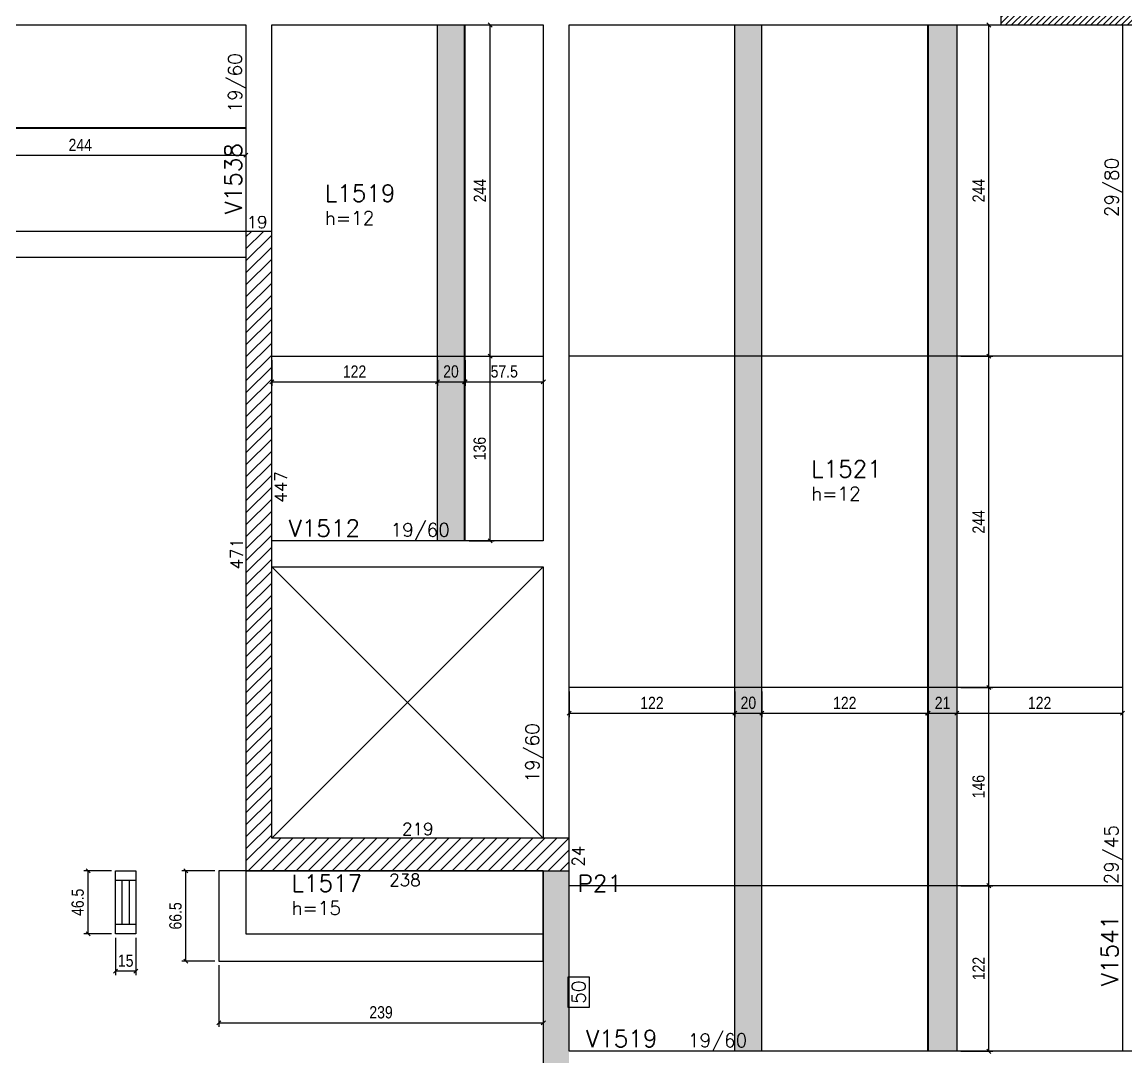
# Model space of a CAD drawing. Extents: x 1860 to 8661, y -614 to 3008.
# Drawn here: x 5906 to 6719, y 718 to 1481 of the extents above; entities that cross this region are included whole.
import ezdxf
from ezdxf.enums import TextEntityAlignment as Align

# ---------------------------------------------------------------- set-up
doc = ezdxf.new("R2010")
doc.units = 0
for name, color, linetype in [('COTA', 241, 'Continuous'), ('F-DESNIVEL-1', 254, 'Continuous'), ('F-LAJES', 3, 'Continuous'), ('F-LAJES-DIM', 2, 'Continuous'), ('F-LAJES-NOME', 4, 'Continuous'), ('F-PILARES-DIM', 172, 'Continuous'), ('F-PILARES-HACH', 174, 'Continuous'), ('F-PILARES-NOME', 170, 'Continuous'), ('F-PILARES-S', 170, 'Continuous'), ('F-VIGAS', 3, 'Continuous'), ('F-VIGAS-DIM', 2, 'Continuous'), ('F-VIGAS-NOME', 4, 'Continuous'), ('F-VÃO', 1, 'Continuous'), ('Painéis', 200, 'Continuous'), ('SARR_2.2x7', 40, 'Continuous')]:
    doc.layers.add(name, color=color, linetype=linetype)
doc.layers.add('Hachura', color=251, linetype='Continuous', lineweight=9)
doc.styles.add('COTA TECNICA-50', font='techl___.ttf', dxfattribs={"height": 9})
doc.styles.add('MCP', font='romans.shx')
doc.dimstyles.new('COTA PAINEL-50', dxfattribs={"dimtxt": 9, "dimasz": 3, "dimexe": 3, "dimexo": 3, "dimgap": 3, "dimtad": 1, "dimdec": 1, "dimzin": 12, "dimdsep": 46, "dimtxsty": 'COTA TECNICA-50', "dimblk1": 'OBLIQUE', "dimblk2": 'OBLIQUE', "dimsah": 1, "dimcen": 0.9, "dimclrd": 4, "dimclre": 4, "dimclrt": 240, "dimadec": 1, "dimazin": 3, "dimtfac": 1, "dimtdec": 1, "dimtmove": 0, "dimatfit": 3, "dimfxl": 1, "dimtolj": 1, "dimtzin": 12, "dimarcsym": 0})

# ---------------------------------------------------------------- blocks, each defined once
blk = doc.blocks.new('*U36')
at = {"layer": 'F-VIGAS-DIM', "color": 1}
blk.add_lwpolyline([(0, 0), (22, 0), (22, 16), (0, 16)], close=True, dxfattribs=at)
at = {"layer": 'F-VIGAS-DIM', "style": 'MCP'}
blk.add_attdef('DIM', text='', height=10, dxfattribs=at).set_placement((11, 8), align=Align.MIDDLE_CENTER)
blk = doc.blocks.new('_Oblique')
at = {"color": 0, "linetype": 'ByBlock', "lineweight": -2}
blk.add_line((-0.5, -0.5), (0.5, 0.5), dxfattribs=at)
blk = doc.blocks.new('*D97')
at = {"layer": 'COTA', "color": 4, "lineweight": -2, "transparency": 16777216}
blk.add_line((5827.15, 1382.48), (6071.15, 1382.48), dxfattribs=at)
at = {"layer": 'Defpoints', "color": 0, "transparency": 16777216}
for p in [(5827.15, 1382.48), (6071.15, 1382.48), (6071.15, 1382.48)]:
    blk.add_point(p, dxfattribs=at)
at = {"layer": 'COTA', "color": 4, "lineweight": -2, "transparency": 16777216, "xscale": 3, "yscale": 3, "zscale": 3, "rotation": 180}
blk.add_blockref('_Oblique', (5827.15, 1382.48), dxfattribs=at)
at = {"layer": 'COTA', "color": 4, "lineweight": -2, "transparency": 16777216, "xscale": 3, "yscale": 3, "zscale": 3}
blk.add_blockref('_Oblique', (6071.15, 1382.48), dxfattribs=at)
at = {"layer": 'COTA', "color": 240, "transparency": 16777216, "insert": (5949.15, 1390.05), "char_height": 9, "attachment_point": 5, "style": 'COTA TECNICA-50'}
blk.add_mtext('\\A1;244', dxfattribs=at)
blk = doc.blocks.new('*D150')
at = {"layer": 'COTA', "color": 4, "lineweight": -2, "transparency": 16777216}
for p, q in [((6090.15, 1231.41), (6090.15, 1212.56)), ((6212.15, 1231.41), (6212.15, 1212.56)), ((6090.15, 1215.56), (6212.15, 1215.56))]:
    blk.add_line(p, q, dxfattribs=at)
at = {"layer": 'Defpoints', "color": 0, "transparency": 16777216}
for p in [(6090.15, 1234.41), (6212.15, 1234.41), (6212.15, 1215.56)]:
    blk.add_point(p, dxfattribs=at)
at = {"layer": 'COTA', "color": 4, "lineweight": -2, "transparency": 16777216, "xscale": 3, "yscale": 3, "zscale": 3, "rotation": 180}
blk.add_blockref('_Oblique', (6090.15, 1215.56), dxfattribs=at)
at = {"layer": 'COTA', "color": 4, "lineweight": -2, "transparency": 16777216, "xscale": 3, "yscale": 3, "zscale": 3}
blk.add_blockref('_Oblique', (6212.15, 1215.56), dxfattribs=at)
at = {"layer": 'COTA', "color": 240, "transparency": 16777216, "insert": (6151.15, 1223.11), "char_height": 9, "attachment_point": 5, "style": 'COTA TECNICA-50'}
blk.add_mtext('\\A1;122', dxfattribs=at)
blk = doc.blocks.new('*D151')
at = {"layer": 'COTA', "color": 4, "lineweight": -2, "transparency": 16777216}
for p, q in [((6212.15, 1231.41), (6212.15, 1212.56)), ((6232.15, 1231.41), (6232.15, 1212.56)), ((6212.15, 1215.56), (6232.15, 1215.56))]:
    blk.add_line(p, q, dxfattribs=at)
at = {"layer": 'Defpoints', "color": 0, "transparency": 16777216}
for p in [(6212.15, 1234.41), (6232.15, 1234.41), (6232.15, 1215.56)]:
    blk.add_point(p, dxfattribs=at)
at = {"layer": 'COTA', "color": 4, "lineweight": -2, "transparency": 16777216, "xscale": 3, "yscale": 3, "zscale": 3, "rotation": 180}
blk.add_blockref('_Oblique', (6212.15, 1215.56), dxfattribs=at)
at = {"layer": 'COTA', "color": 4, "lineweight": -2, "transparency": 16777216, "xscale": 3, "yscale": 3, "zscale": 3}
blk.add_blockref('_Oblique', (6232.15, 1215.56), dxfattribs=at)
at = {"layer": 'COTA', "color": 240, "transparency": 16777216, "insert": (6222.15, 1223.15), "char_height": 9, "attachment_point": 5, "style": 'COTA TECNICA-50'}
blk.add_mtext('\\A1;20', dxfattribs=at)
blk = doc.blocks.new('*D152')
at = {"layer": 'COTA', "color": 4, "lineweight": -2, "transparency": 16777216}
for p, q in [((6232.65, 1231.41), (6232.65, 1212.56)), ((6290.15, 1231.41), (6290.15, 1212.56)), ((6232.65, 1215.56), (6290.15, 1215.56))]:
    blk.add_line(p, q, dxfattribs=at)
at = {"layer": 'Defpoints', "color": 0, "transparency": 16777216}
for p in [(6232.65, 1234.41), (6290.15, 1234.41), (6290.15, 1215.56)]:
    blk.add_point(p, dxfattribs=at)
at = {"layer": 'COTA', "color": 4, "lineweight": -2, "transparency": 16777216, "xscale": 3, "yscale": 3, "zscale": 3, "rotation": 180}
blk.add_blockref('_Oblique', (6232.65, 1215.56), dxfattribs=at)
at = {"layer": 'COTA', "color": 4, "lineweight": -2, "transparency": 16777216, "xscale": 3, "yscale": 3, "zscale": 3}
blk.add_blockref('_Oblique', (6290.15, 1215.56), dxfattribs=at)
at = {"layer": 'COTA', "color": 240, "transparency": 16777216, "insert": (6261.4, 1223.16), "char_height": 9, "attachment_point": 5, "style": 'COTA TECNICA-50'}
blk.add_mtext('\\A1;57.5', dxfattribs=at)
blk = doc.blocks.new('*D153')
at = {"layer": 'COTA', "color": 4, "lineweight": -2, "transparency": 16777216}
for p, q in [((6235.65, 1234.41), (6254.03, 1234.41)), ((6251.03, 1098.41), (6251.03, 1234.41)), ((6235.65, 1098.41), (6254.03, 1098.41))]:
    blk.add_line(p, q, dxfattribs=at)
at = {"layer": 'Defpoints', "color": 0, "transparency": 16777216}
for p in [(6232.65, 1234.41), (6251.03, 1234.41), (6232.65, 1098.41)]:
    blk.add_point(p, dxfattribs=at)
at = {"layer": 'COTA', "color": 4, "lineweight": -2, "transparency": 16777216, "xscale": 3, "yscale": 3, "zscale": 3}
for p, rotation in [((6251.03, 1234.41), 90), ((6251.03, 1098.41), 270)]:
    blk.add_blockref('_Oblique', p, dxfattribs=dict(at, rotation=rotation))
at = {"layer": 'COTA', "color": 240, "transparency": 16777216, "insert": (6243.33, 1166.41), "char_height": 9, "attachment_point": 5, "rotation": 90, "style": 'COTA TECNICA-50'}
blk.add_mtext('\\A1;136', dxfattribs=at)
blk = doc.blocks.new('*D154')
at = {"layer": 'COTA', "color": 4, "lineweight": -2, "transparency": 16777216}
for p, q in [((6235.65, 1478.41), (6254.03, 1478.41)), ((6251.03, 1234.41), (6251.03, 1478.41)), ((6235.65, 1234.41), (6254.03, 1234.41))]:
    blk.add_line(p, q, dxfattribs=at)
at = {"layer": 'Defpoints', "color": 0, "transparency": 16777216}
for p in [(6232.65, 1478.41), (6251.03, 1478.41), (6232.65, 1234.41)]:
    blk.add_point(p, dxfattribs=at)
at = {"layer": 'COTA', "color": 4, "lineweight": -2, "transparency": 16777216, "xscale": 3, "yscale": 3, "zscale": 3}
for p, rotation in [((6251.03, 1478.41), 90), ((6251.03, 1234.41), 270)]:
    blk.add_blockref('_Oblique', p, dxfattribs=dict(at, rotation=rotation))
at = {"layer": 'COTA', "color": 240, "transparency": 16777216, "insert": (6243.46, 1356.41), "char_height": 9, "attachment_point": 5, "rotation": 90, "style": 'COTA TECNICA-50'}
blk.add_mtext('\\A1;244', dxfattribs=at)
blk = doc.blocks.new('*D227')
at = {"layer": 'COTA', "color": 4, "lineweight": -2, "transparency": 16777216}
for p, q in [((6309.15, 987.41), (6309.15, 968.51)), ((6431.15, 987.41), (6431.15, 968.51)), ((6309.15, 971.51), (6431.15, 971.51))]:
    blk.add_line(p, q, dxfattribs=at)
at = {"layer": 'Defpoints', "color": 0, "transparency": 16777216}
for p in [(6309.15, 990.41), (6431.15, 990.41), (6431.15, 971.51)]:
    blk.add_point(p, dxfattribs=at)
at = {"layer": 'COTA', "color": 4, "lineweight": -2, "transparency": 16777216, "xscale": 3, "yscale": 3, "zscale": 3, "rotation": 180}
blk.add_blockref('_Oblique', (6309.15, 971.51), dxfattribs=at)
at = {"layer": 'COTA', "color": 4, "lineweight": -2, "transparency": 16777216, "xscale": 3, "yscale": 3, "zscale": 3}
blk.add_blockref('_Oblique', (6431.15, 971.51), dxfattribs=at)
at = {"layer": 'COTA', "color": 240, "transparency": 16777216, "insert": (6370.15, 979.06), "char_height": 9, "attachment_point": 5, "style": 'COTA TECNICA-50'}
blk.add_mtext('\\A1;122', dxfattribs=at)
blk = doc.blocks.new('*D228')
at = {"layer": 'COTA', "color": 4, "lineweight": -2, "transparency": 16777216}
for p, q in [((6451.15, 987.41), (6451.15, 968.51)), ((6573.15, 987.41), (6573.15, 968.51)), ((6451.15, 971.51), (6573.15, 971.51))]:
    blk.add_line(p, q, dxfattribs=at)
at = {"layer": 'Defpoints', "color": 0, "transparency": 16777216}
for p in [(6451.15, 990.41), (6573.15, 990.41), (6573.15, 971.51)]:
    blk.add_point(p, dxfattribs=at)
at = {"layer": 'COTA', "color": 4, "lineweight": -2, "transparency": 16777216, "xscale": 3, "yscale": 3, "zscale": 3, "rotation": 180}
blk.add_blockref('_Oblique', (6451.15, 971.51), dxfattribs=at)
at = {"layer": 'COTA', "color": 4, "lineweight": -2, "transparency": 16777216, "xscale": 3, "yscale": 3, "zscale": 3}
blk.add_blockref('_Oblique', (6573.15, 971.51), dxfattribs=at)
at = {"layer": 'COTA', "color": 240, "transparency": 16777216, "insert": (6512.15, 979.06), "char_height": 9, "attachment_point": 5, "style": 'COTA TECNICA-50'}
blk.add_mtext('\\A1;122', dxfattribs=at)
blk = doc.blocks.new('*D229')
at = {"layer": 'COTA', "color": 4, "lineweight": -2, "transparency": 16777216}
for p, q in [((6573.65, 987.41), (6573.65, 968.51)), ((6594.65, 987.41), (6594.65, 968.51)), ((6573.65, 971.51), (6594.65, 971.51))]:
    blk.add_line(p, q, dxfattribs=at)
at = {"layer": 'Defpoints', "color": 0, "transparency": 16777216}
for p in [(6573.65, 990.41), (6594.65, 990.41), (6594.65, 971.51)]:
    blk.add_point(p, dxfattribs=at)
at = {"layer": 'COTA', "color": 4, "lineweight": -2, "transparency": 16777216, "xscale": 3, "yscale": 3, "zscale": 3, "rotation": 180}
blk.add_blockref('_Oblique', (6573.65, 971.51), dxfattribs=at)
at = {"layer": 'COTA', "color": 4, "lineweight": -2, "transparency": 16777216, "xscale": 3, "yscale": 3, "zscale": 3}
blk.add_blockref('_Oblique', (6594.65, 971.51), dxfattribs=at)
at = {"layer": 'COTA', "color": 240, "transparency": 16777216, "insert": (6584.15, 979.06), "char_height": 9, "attachment_point": 5, "style": 'COTA TECNICA-50'}
blk.add_mtext('\\A1;21', dxfattribs=at)
blk = doc.blocks.new('*D230')
at = {"layer": 'COTA', "color": 4, "lineweight": -2, "transparency": 16777216}
for p, q in [((6597.65, 844.41), (6621.28, 844.41)), ((6618.28, 722.41), (6618.28, 844.41)), ((6597.65, 722.41), (6621.28, 722.41))]:
    blk.add_line(p, q, dxfattribs=at)
at = {"layer": 'Defpoints', "color": 0, "transparency": 16777216}
for p in [(6594.65, 844.41), (6618.28, 844.41), (6594.65, 722.41)]:
    blk.add_point(p, dxfattribs=at)
at = {"layer": 'COTA', "color": 4, "lineweight": -2, "transparency": 16777216, "xscale": 3, "yscale": 3, "zscale": 3}
for p, rotation in [((6618.28, 844.41), 90), ((6618.28, 722.41), 270)]:
    blk.add_blockref('_Oblique', p, dxfattribs=dict(at, rotation=rotation))
at = {"layer": 'COTA', "color": 240, "transparency": 16777216, "insert": (6610.73, 783.41), "char_height": 9, "attachment_point": 5, "rotation": 90, "style": 'COTA TECNICA-50'}
blk.add_mtext('\\A1;122', dxfattribs=at)
blk = doc.blocks.new('*D231')
at = {"layer": 'COTA', "color": 4, "lineweight": -2, "transparency": 16777216}
for p, q in [((6597.65, 990.41), (6621.28, 990.41)), ((6618.28, 844.41), (6618.28, 990.41)), ((6597.65, 844.41), (6621.28, 844.41))]:
    blk.add_line(p, q, dxfattribs=at)
at = {"layer": 'Defpoints', "color": 0, "transparency": 16777216}
for p in [(6594.65, 990.41), (6618.28, 990.41), (6594.65, 844.41)]:
    blk.add_point(p, dxfattribs=at)
at = {"layer": 'COTA', "color": 4, "lineweight": -2, "transparency": 16777216, "xscale": 3, "yscale": 3, "zscale": 3}
for p, rotation in [((6618.28, 990.41), 90), ((6618.28, 844.41), 270)]:
    blk.add_blockref('_Oblique', p, dxfattribs=dict(at, rotation=rotation))
at = {"layer": 'COTA', "color": 240, "transparency": 16777216, "insert": (6610.69, 917.41), "char_height": 9, "attachment_point": 5, "rotation": 90, "style": 'COTA TECNICA-50'}
blk.add_mtext('\\A1;146', dxfattribs=at)
blk = doc.blocks.new('*D232')
at = {"layer": 'COTA', "color": 4, "lineweight": -2, "transparency": 16777216}
for p, q in [((6597.65, 1234.41), (6621.28, 1234.41)), ((6618.28, 990.41), (6618.28, 1234.41)), ((6597.65, 990.41), (6621.28, 990.41))]:
    blk.add_line(p, q, dxfattribs=at)
at = {"layer": 'Defpoints', "color": 0, "transparency": 16777216}
for p in [(6594.65, 1234.41), (6618.28, 1234.41), (6594.65, 990.41)]:
    blk.add_point(p, dxfattribs=at)
at = {"layer": 'COTA', "color": 4, "lineweight": -2, "transparency": 16777216, "xscale": 3, "yscale": 3, "zscale": 3}
for p, rotation in [((6618.28, 1234.41), 90), ((6618.28, 990.41), 270)]:
    blk.add_blockref('_Oblique', p, dxfattribs=dict(at, rotation=rotation))
at = {"layer": 'COTA', "color": 240, "transparency": 16777216, "insert": (6610.71, 1112.41), "char_height": 9, "attachment_point": 5, "rotation": 90, "style": 'COTA TECNICA-50'}
blk.add_mtext('\\A1;244', dxfattribs=at)
blk = doc.blocks.new('*D233')
at = {"layer": 'COTA', "color": 4, "lineweight": -2, "transparency": 16777216}
for p, q in [((6597.65, 1478.41), (6621.28, 1478.41)), ((6618.28, 1234.41), (6618.28, 1478.41)), ((6597.65, 1234.41), (6621.28, 1234.41))]:
    blk.add_line(p, q, dxfattribs=at)
at = {"layer": 'Defpoints', "color": 0, "transparency": 16777216}
for p in [(6594.65, 1478.41), (6618.28, 1478.41), (6594.65, 1234.41)]:
    blk.add_point(p, dxfattribs=at)
at = {"layer": 'COTA', "color": 4, "lineweight": -2, "transparency": 16777216, "xscale": 3, "yscale": 3, "zscale": 3}
for p, rotation in [((6618.28, 1478.41), 90), ((6618.28, 1234.41), 270)]:
    blk.add_blockref('_Oblique', p, dxfattribs=dict(at, rotation=rotation))
at = {"layer": 'COTA', "color": 240, "transparency": 16777216, "insert": (6610.71, 1356.41), "char_height": 9, "attachment_point": 5, "rotation": 90, "style": 'COTA TECNICA-50'}
blk.add_mtext('\\A1;244', dxfattribs=at)
blk = doc.blocks.new('*D235')
at = {"layer": 'COTA', "color": 4, "lineweight": -2, "transparency": 16777216}
for p, q in [((6594.65, 987.41), (6594.65, 968.51)), ((6716.65, 987.41), (6716.65, 968.51)), ((6594.65, 971.51), (6716.65, 971.51))]:
    blk.add_line(p, q, dxfattribs=at)
at = {"layer": 'Defpoints', "color": 0, "transparency": 16777216}
for p in [(6594.65, 990.41), (6716.65, 990.41), (6716.65, 971.51)]:
    blk.add_point(p, dxfattribs=at)
at = {"layer": 'COTA', "color": 4, "lineweight": -2, "transparency": 16777216, "xscale": 3, "yscale": 3, "zscale": 3, "rotation": 180}
blk.add_blockref('_Oblique', (6594.65, 971.51), dxfattribs=at)
at = {"layer": 'COTA', "color": 4, "lineweight": -2, "transparency": 16777216, "xscale": 3, "yscale": 3, "zscale": 3}
blk.add_blockref('_Oblique', (6716.65, 971.51), dxfattribs=at)
at = {"layer": 'COTA', "color": 240, "transparency": 16777216, "insert": (6655.65, 979.06), "char_height": 9, "attachment_point": 5, "style": 'COTA TECNICA-50'}
blk.add_mtext('\\A1;122', dxfattribs=at)
blk = doc.blocks.new('*D236')
at = {"layer": 'COTA', "color": 4, "lineweight": -2, "transparency": 16777216}
for p, q in [((6431.15, 987.41), (6431.15, 968.51)), ((6451.15, 987.41), (6451.15, 968.51)), ((6431.15, 971.51), (6451.15, 971.51))]:
    blk.add_line(p, q, dxfattribs=at)
at = {"layer": 'Defpoints', "color": 0, "transparency": 16777216}
for p in [(6431.15, 990.41), (6451.15, 990.41), (6451.15, 971.51)]:
    blk.add_point(p, dxfattribs=at)
at = {"layer": 'COTA', "color": 4, "lineweight": -2, "transparency": 16777216, "xscale": 3, "yscale": 3, "zscale": 3, "rotation": 180}
blk.add_blockref('_Oblique', (6431.15, 971.51), dxfattribs=at)
at = {"layer": 'COTA', "color": 4, "lineweight": -2, "transparency": 16777216, "xscale": 3, "yscale": 3, "zscale": 3}
blk.add_blockref('_Oblique', (6451.15, 971.51), dxfattribs=at)
at = {"layer": 'COTA', "color": 240, "transparency": 16777216, "insert": (6441.15, 979.1), "char_height": 9, "attachment_point": 5, "style": 'COTA TECNICA-50'}
blk.add_mtext('\\A1;20', dxfattribs=at)
blk = doc.blocks.new('*D396')
at = {"layer": 'COTA', "color": 4, "lineweight": -2, "transparency": 16777216}
for p, q in [((6051.15, 785.91), (6051.15, 740.38)), ((6290.15, 785.91), (6290.15, 740.38)), ((6051.15, 743.38), (6290.15, 743.38))]:
    blk.add_line(p, q, dxfattribs=at)
at = {"layer": 'Defpoints', "color": 0, "transparency": 16777216}
for p in [(6051.15, 788.91), (6290.15, 788.91), (6290.15, 743.38)]:
    blk.add_point(p, dxfattribs=at)
at = {"layer": 'COTA', "color": 4, "lineweight": -2, "transparency": 16777216, "xscale": 3, "yscale": 3, "zscale": 3, "rotation": 180}
blk.add_blockref('_Oblique', (6051.15, 743.38), dxfattribs=at)
at = {"layer": 'COTA', "color": 4, "lineweight": -2, "transparency": 16777216, "xscale": 3, "yscale": 3, "zscale": 3}
blk.add_blockref('_Oblique', (6290.15, 743.38), dxfattribs=at)
at = {"layer": 'COTA', "color": 240, "transparency": 16777216, "insert": (6170.65, 751.1), "char_height": 9, "attachment_point": 5, "style": 'COTA TECNICA-50'}
blk.add_mtext('\\A1;239', dxfattribs=at)
blk = doc.blocks.new('*D397')
at = {"layer": 'COTA', "color": 4, "lineweight": -2, "transparency": 16777216}
for p, q in [((6048.15, 855.41), (6023.89, 855.41)), ((6026.89, 788.91), (6026.89, 855.41)), ((6048.15, 788.91), (6023.89, 788.91))]:
    blk.add_line(p, q, dxfattribs=at)
at = {"layer": 'Defpoints', "color": 0, "transparency": 16777216}
for p in [(6026.89, 855.41), (6051.15, 855.41), (6051.15, 788.91)]:
    blk.add_point(p, dxfattribs=at)
at = {"layer": 'COTA', "color": 4, "lineweight": -2, "transparency": 16777216, "xscale": 3, "yscale": 3, "zscale": 3}
for p, rotation in [((6026.89, 855.41), 90), ((6026.89, 788.91), 270)]:
    blk.add_blockref('_Oblique', p, dxfattribs=dict(at, rotation=rotation))
at = {"layer": 'COTA', "color": 240, "transparency": 16777216, "insert": (6019.29, 822.16), "char_height": 9, "attachment_point": 5, "rotation": 90, "style": 'COTA TECNICA-50'}
blk.add_mtext('\\A1;66.5', dxfattribs=at)
blk = doc.blocks.new('*D400')
at = {"layer": 'COTA', "color": 4, "lineweight": -2, "transparency": 16777216}
for p, q in [((5972.11, 855.41), (5951.89, 855.41)), ((5954.89, 808.91), (5954.89, 855.41)), ((5972.11, 808.91), (5951.89, 808.91))]:
    blk.add_line(p, q, dxfattribs=at)
at = {"layer": 'Defpoints', "color": 0, "transparency": 16777216}
for p in [(5954.89, 855.41), (5975.11, 855.41), (5975.11, 808.91)]:
    blk.add_point(p, dxfattribs=at)
at = {"layer": 'COTA', "color": 4, "lineweight": -2, "transparency": 16777216, "xscale": 3, "yscale": 3, "zscale": 3}
for p, rotation in [((5954.89, 855.41), 90), ((5954.89, 808.91), 270)]:
    blk.add_blockref('_Oblique', p, dxfattribs=dict(at, rotation=rotation))
at = {"layer": 'COTA', "color": 240, "transparency": 16777216, "insert": (5947.29, 832.16), "char_height": 9, "attachment_point": 5, "rotation": 90, "style": 'COTA TECNICA-50'}
blk.add_mtext('\\A1;46.5', dxfattribs=at)
blk = doc.blocks.new('*D401')
at = {"layer": 'COTA', "color": 4, "lineweight": -2, "transparency": 16777216}
for p, q in [((5975.11, 805.91), (5975.11, 778.55)), ((5990.11, 805.91), (5990.11, 778.55)), ((5990.11, 781.55), (5975.11, 781.55))]:
    blk.add_line(p, q, dxfattribs=at)
at = {"layer": 'Defpoints', "color": 0, "transparency": 16777216}
for p in [(5975.11, 808.91), (5990.11, 808.91), (5975.11, 781.55)]:
    blk.add_point(p, dxfattribs=at)
at = {"layer": 'COTA', "color": 4, "lineweight": -2, "transparency": 16777216, "xscale": 3, "yscale": 3, "zscale": 3, "rotation": 180}
blk.add_blockref('_Oblique', (5975.11, 781.55), dxfattribs=at)
at = {"layer": 'COTA', "color": 4, "lineweight": -2, "transparency": 16777216, "xscale": 3, "yscale": 3, "zscale": 3}
blk.add_blockref('_Oblique', (5990.11, 781.55), dxfattribs=at)
at = {"layer": 'COTA', "color": 240, "transparency": 16777216, "insert": (5982.61, 789.15), "char_height": 9, "attachment_point": 5, "style": 'COTA TECNICA-50'}
blk.add_mtext('\\A1;15', dxfattribs=at)

msp = doc.modelspace()

# ---------------------------------------------------------------- hatches: boundary and pattern name
at = {"layer": 'F-PILARES-HACH', "linetype": 'Continuous'}
h = msp.add_hatch(dxfattribs=at)
h.set_pattern_fill('ANSI31', color=256, style=0)
h.set_pattern_definition([(45, (4795.1516, 832.909), (-2.245064, 2.245064), [])])
h.paths.add_polyline_path([(6865.15, 1478.41), (6865.15, 1716.41), (6627.15, 1716.41), (6627.15, 1697.41), (6846.15, 1697.41), (6846.15, 1497.41), (6627.15, 1497.41), (6627.15, 1478.41)], flags=16)
h = msp.add_hatch(dxfattribs=at)
h.set_pattern_fill('ANSI31', color=256, scale=50, style=0)
h.set_pattern_definition([(45, (4795.1516, 832.909), (-4.419417, 4.419417), [])])
h.paths.add_polyline_path([(6071.15, 855.41), (6309.15, 855.41), (6309.15, 879.41), (6090.15, 879.41), (6090.15, 1326.41), (6071.15, 1326.41)], flags=16)
at = {"layer": 'Hachura', "linetype": 'ByBlock'}
h = msp.add_hatch(color=256, dxfattribs=at)
h.dxf.hatch_style = 1
h.paths.add_polyline_path([(6232.15, 1478.41), (6212.15, 1478.41), (6212.15, 1234.41), (6232.15, 1234.41)])
h.paths.add_polyline_path([(6232.15, 1234.41), (6212.15, 1234.41), (6212.15, 1098.41), (6232.15, 1098.41)])
at = {"layer": 'Hachura'}
h = msp.add_hatch(color=256, dxfattribs=at)
h.dxf.hatch_style = 1
h.paths.add_polyline_path([(6431.15, 1478.41), (6431.15, 1234.41), (6451.15, 1234.41), (6451.15, 1478.41)])
h.paths.add_polyline_path([(6451.15, 1234.41), (6431.15, 1234.41), (6431.15, 990.41), (6451.15, 990.41)])
h.paths.add_polyline_path([(6431.15, 844.41), (6451.15, 844.41), (6451.15, 990.41), (6431.15, 990.41)])
h.paths.add_polyline_path([(6451.15, 722.41), (6451.15, 844.41), (6431.15, 844.41), (6431.15, 722.41)])
h.paths.add_polyline_path([(6573.65, 722.41), (6594.65, 722.41), (6594.65, 844.41), (6573.65, 844.41)])
h.paths.add_polyline_path([(6594.65, 844.41), (6594.65, 990.41), (6573.65, 990.41), (6573.65, 844.41)])
h.paths.add_polyline_path([(6594.65, 1234.41), (6573.65, 1234.41), (6573.65, 990.41), (6594.65, 990.41)])
h.paths.add_polyline_path([(6594.65, 1234.41), (6594.65, 1478.41), (6573.65, 1478.41), (6573.65, 1234.41)])

# ---------------------------------------------------------------- linework, layer by layer
at = {"layer": 'F-DESNIVEL-1', "linetype": 'Continuous'}
for points in [[(6309.15, 712.91), (6309.15, 855.41), (6290.15, 855.41)], [(6309.15, 712.91), (6290.15, 855.41), (6290.15, 712.91)]]:
    msp.add_solid(points, dxfattribs=at)
at = {"layer": 'F-LAJES', "linetype": 'Continuous'}
for p, q in [((6071.15, 855.41), (6071.15, 808.91)), ((6071.15, 808.91), (6290.15, 808.91))]:
    msp.add_line(p, q, dxfattribs=at)
at = {"layer": 'F-PILARES-S', "linetype": 'Continuous'}
for points in [[(6865.15, 1478.41), (6865.15, 1716.41), (6627.15, 1716.41), (6627.15, 1697.41), (6846.15, 1697.41), (6846.15, 1497.41), (6627.15, 1497.41), (6627.15, 1478.41), (6865.15, 1478.41)], [(6071.15, 855.41), (6309.15, 855.41), (6309.15, 879.41), (6090.15, 879.41), (6090.15, 1326.41), (6071.15, 1326.41), (6071.15, 855.41)]]:
    msp.add_lwpolyline(points, dxfattribs=at)
at = {"layer": 'F-VIGAS'}
for points in [[(5410.15, 1478.41), (6071.15, 1478.41)], [(6071.15, 1478.41), (6071.15, 1326.41)], [(6090.15, 1478.41), (6290.15, 1478.41)], [(6090.15, 1326.41), (6090.15, 1478.41)], [(6290.15, 1478.41), (6290.15, 1098.41)], [(6309.15, 1478.41), (6627.15, 1478.41)], [(6309.15, 1088.91), (6309.15, 1478.41)], [(6716.65, 1478.41), (6716.65, 722.41)], [(6071.15, 1326.41), (5726.15, 1326.41)], [(5735.65, 1307.41), (6071.15, 1307.41)], [(6290.15, 1098.41), (6090.15, 1098.41)], [(6309.15, 879.41), (6309.15, 1088.91)], [(6090.15, 1079.41), (6290.15, 1079.41)], [(6290.15, 1079.41), (6290.15, 879.41)], [(6290.15, 855.41), (6290.15, 712.91)], [(6309.15, 722.41), (6309.15, 855.41)], [(6716.65, 722.41), (6309.15, 722.41)], [(6745.65, 722.41), (6716.65, 722.41)]]:
    msp.add_lwpolyline(points, dxfattribs=at)
at = {"layer": 'F-VÃO'}
for p, q in [((6090.15, 879.41), (6290.15, 1079.41)), ((6090.15, 1079.41), (6290.15, 879.41))]:
    msp.add_line(p, q, dxfattribs=at)
at = {"layer": 'Painéis'}
for p, q in [((5975.11, 808.91), (5975.11, 855.41)), ((5975.11, 855.41), (5990.11, 855.41)), ((5990.11, 855.41), (5990.11, 808.91)), ((5990.11, 808.91), (5975.11, 808.91))]:
    msp.add_line(p, q, dxfattribs=at)
for points in [[(6212.15, 1098.41), (6212.15, 1478.41)], [(6232.15, 1098.41), (6232.15, 1478.41)], [(6232.65, 1098.41), (6232.65, 1478.41)], [(6431.15, 722.41), (6431.15, 1478.41)], [(6451.15, 722.41), (6451.15, 1478.41)], [(6573.15, 1478.41), (6573.15, 722.41)], [(6573.65, 1478.41), (6573.65, 722.41)], [(6594.65, 1478.41), (6594.65, 722.41)], [(4424.15, 1402.91), (6071.15, 1402.91)], [(4424.15, 1402.41), (6071.15, 1402.41)], [(6090.15, 1234.41), (6290.15, 1234.41)], [(6716.65, 1234.41), (6309.15, 1234.41)], [(6716.65, 990.41), (6309.15, 990.41)], [(6716.65, 844.41), (6309.15, 844.41)]]:
    msp.add_lwpolyline(points, dxfattribs=at)
msp.add_lwpolyline([(6290.15, 855.41), (6051.15, 855.41), (6051.15, 788.91), (6290.15, 788.91)], close=True, dxfattribs=at)
at = {"layer": 'SARR_2.2x7'}
for p, q in [((5975.11, 848.41), (5990.11, 848.41)), ((5980.11, 815.91), (5980.11, 848.41)), ((5985.11, 848.41), (5985.11, 815.91)), ((5990.11, 815.91), (5975.11, 815.91))]:
    msp.add_line(p, q, dxfattribs=at)

# ---------------------------------------------------------------- block references
at = {"layer": 'F-VIGAS-DIM', "linetype": 'Continuous', "rotation": 90}
msp.add_blockref('*U36', (6324.17, 754.98), dxfattribs=at).add_auto_attribs({'DIM': '50'})

# ---------------------------------------------------------------- texts
at = {"layer": 'F-LAJES-DIM', "linetype": 'Continuous', "style": 'MCP'}
for s, p in [('h=12', (6129.27, 1331.24)), ('h=12', (6487.46, 1128.19)), ('h=15', (6104.78, 822.96))]:
    msp.add_text(s, height=10, dxfattribs=at).set_placement(p)
at = {"layer": 'F-LAJES-NOME', "linetype": 'Continuous', "style": 'MCP'}
for s, p in [('L1519', (6129.27, 1348.24)), ('L1521', (6487.46, 1145.19)), ('L1517', (6104.78, 839.96))]:
    msp.add_text(s, height=12.5, dxfattribs=at).set_placement(p)
at = {"layer": 'F-PILARES-DIM', "linetype": 'Continuous', "style": 'MCP'}
for s, p in [('19', (6071.65, 1328.66)), ('219', (6186.15, 881.66)), ('238', (6176.65, 844.16))]:
    msp.add_text(s, height=9, dxfattribs=at).set_placement(p)
for s, p in [('447', (6101.4, 1126.6)), ('471', (6068.9, 1077.41)), ('24', (6320.4, 858.41))]:
    msp.add_text(s, height=9, rotation=90, dxfattribs=at).set_placement(p)
at = {"layer": 'F-PILARES-NOME', "linetype": 'Continuous', "style": 'MCP'}
msp.add_text('P21', height=12.5, dxfattribs=at).set_placement((6315.4, 839.78))
at = {"layer": 'F-VIGAS-DIM', "linetype": 'Continuous', "style": 'MCP'}
for s, p in [('19/60', (6068.03, 1413.91)), ('29/80', (6713.64, 1336.93)), ('19/60', (6287.03, 920.41)), ('29/45', (6713.53, 845.42))]:
    msp.add_text(s, height=10, rotation=90, dxfattribs=at).set_placement(p)
for p in [(6177.65, 1101.53), (6396.65, 725.53)]:
    msp.add_text('19/60', height=10, dxfattribs=at).set_placement(p)
at = {"layer": 'F-VIGAS-NOME', "linetype": 'Continuous', "style": 'MCP'}
for s, p in [('V1538', (6068.03, 1338.91)), ('V1541', (6713.53, 770.42))]:
    msp.add_text(s, height=12.5, rotation=90, dxfattribs=at).set_placement(p)
for s, p in [('V1512', (6102.65, 1101.53)), ('V1519', (6321.65, 725.53))]:
    msp.add_text(s, height=12.5, dxfattribs=at).set_placement(p)

# ---------------------------------------------------------------- dimensions: what is measured, and where the dimension line sits
at = {"layer": 'COTA'}
for base, p1, p2, picture, middle in [((6251.03, 1478.41), (6232.65, 1234.41), (6232.65, 1478.41), '*D154', (6243.46, 1356.41)), ((6618.28, 1478.41), (6594.65, 1234.41), (6594.65, 1478.41), '*D233', (6610.71, 1356.41)), ((6618.28, 1234.41), (6594.65, 990.41), (6594.65, 1234.41), '*D232', (6610.71, 1112.41)), ((6618.28, 990.41), (6594.65, 844.41), (6594.65, 990.41), '*D231', (6610.69, 917.41))]:
    dim = msp.add_linear_dim(base=base, p1=p1, p2=p2, angle=90, dimstyle='COTA PAINEL-50', override={"dimtmove": 1}, dxfattribs=at)
    dim.commit()
    dim.dimension.update_dxf_attribs({"geometry": picture, "text_midpoint": middle})
for base, p1, p2, picture, middle in [((6071.15, 1382.48), (5827.15, 1382.48), (6071.15, 1382.48), '*D97', (5949.15, 1390.05)), ((6232.15, 1215.56), (6212.15, 1234.41), (6232.15, 1234.41), '*D151', (6222.15, 1223.15)), ((6573.15, 971.51), (6451.15, 990.41), (6573.15, 990.41), '*D228', (6512.15, 979.06))]:
    dim = msp.add_linear_dim(base=base, p1=p1, p2=p2, dimstyle='COTA PAINEL-50', override={"dimtmove": 1}, dxfattribs=at)
    dim.commit()
    dim.dimension.update_dxf_attribs({"geometry": picture, "text_midpoint": middle})
for base, p1, p2, picture, middle in [((6251.03, 1234.41), (6232.65, 1098.41), (6232.65, 1234.41), '*D153', (6243.33, 1166.41)), ((5954.89, 855.41), (5975.11, 808.91), (5975.11, 855.41), '*D400', (5947.29, 832.16)), ((6026.89, 855.41), (6051.15, 788.91), (6051.15, 855.41), '*D397', (6019.29, 822.16)), ((6618.28, 844.41), (6594.65, 722.41), (6594.65, 844.41), '*D230', (6610.73, 783.41))]:
    dim = msp.add_linear_dim(base=base, p1=p1, p2=p2, angle=90, dimstyle='COTA PAINEL-50', dxfattribs=at)
    dim.commit()
    dim.dimension.update_dxf_attribs({"geometry": picture, "text_midpoint": middle})
for base, p1, p2, picture, middle in [((6212.15, 1215.56), (6090.15, 1234.41), (6212.15, 1234.41), '*D150', (6151.15, 1223.11)), ((6290.15, 1215.56), (6232.65, 1234.41), (6290.15, 1234.41), '*D152', (6261.4, 1223.16)), ((6431.15, 971.51), (6309.15, 990.41), (6431.15, 990.41), '*D227', (6370.15, 979.06)), ((6451.15, 971.51), (6431.15, 990.41), (6451.15, 990.41), '*D236', (6441.15, 979.1)), ((6594.65, 971.51), (6573.65, 990.41), (6594.65, 990.41), '*D229', (6584.15, 979.06)), ((6716.65, 971.51), (6594.65, 990.41), (6716.65, 990.41), '*D235', (6655.65, 979.06)), ((5975.11, 781.55), (5990.11, 808.91), (5975.11, 808.91), '*D401', (5982.61, 789.15)), ((6290.15, 743.38), (6051.15, 788.91), (6290.15, 788.91), '*D396', (6170.65, 751.1))]:
    dim = msp.add_linear_dim(base=base, p1=p1, p2=p2, dimstyle='COTA PAINEL-50', dxfattribs=at)
    dim.commit()
    dim.dimension.update_dxf_attribs({"geometry": picture, "text_midpoint": middle})

doc.saveas('drawing.dxf')
